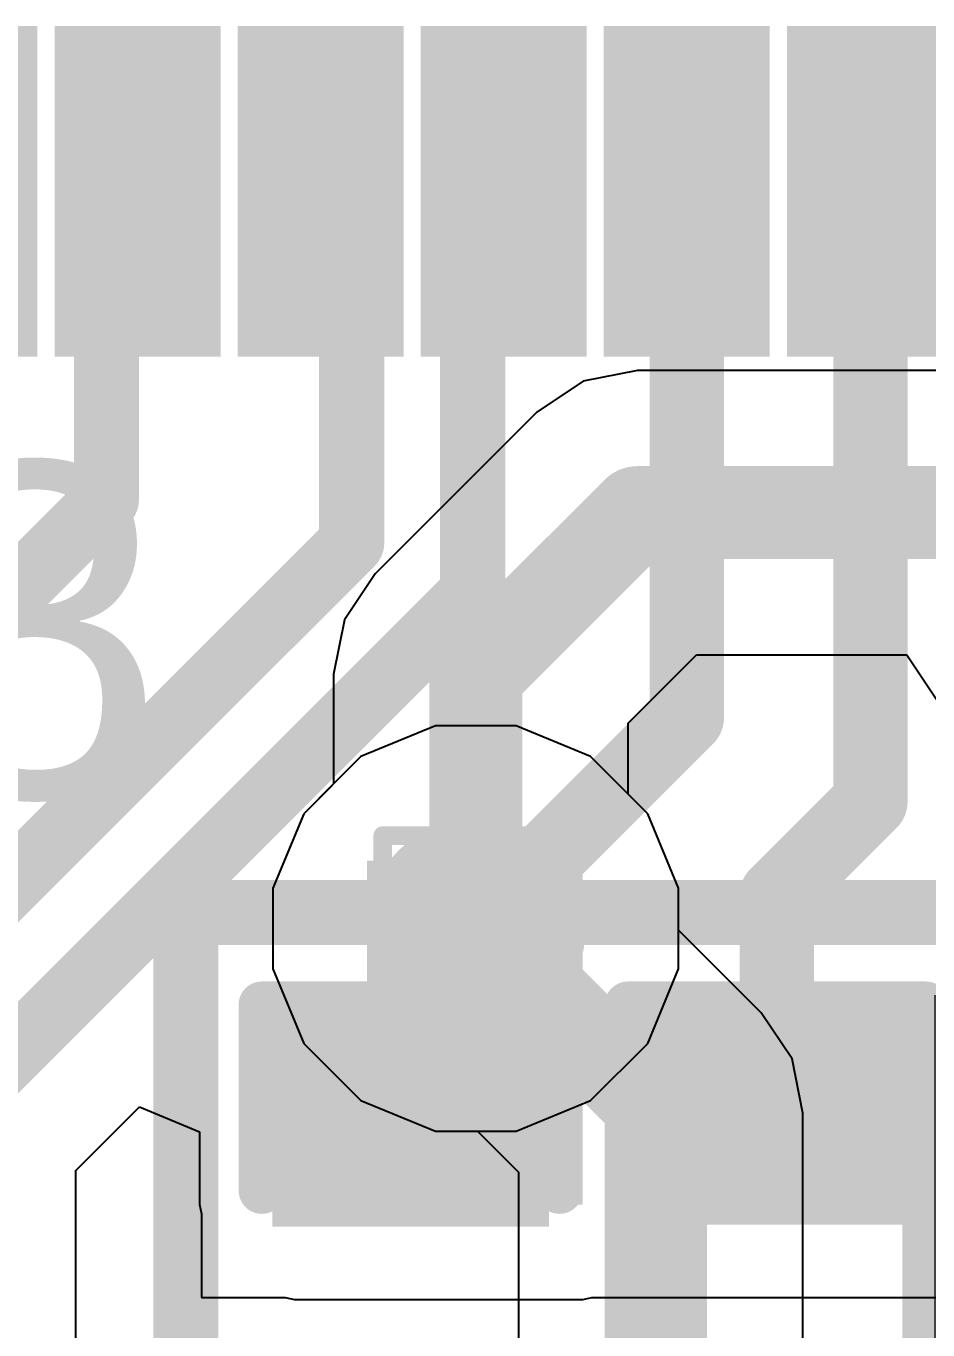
# Model space of a CAD drawing. Header units: inches. Extents: x -11 to 5379, y 0 to 5429.
# Drawn here: x 200.152 to 202.615, y 33.346 to 36.909 of the extents above; entities that cross this region are included whole.
import ezdxf

# ---------------------------------------------------------------- set-up
doc = ezdxf.new("R2010")
doc.units = ezdxf.units.IN
for name, color, linetype in [('Bottom Layer', 5, 'Continuous'), ('Drill Drawing', 1, 'Continuous'), ('GND', 16, 'Continuous'), ('PWR', 76, 'Continuous'), ('Top Layer', 1, 'Continuous'), ('Top Overlay', 2, 'Continuous'), ('Top Paste', 8, 'Continuous'), ('Top Solder', 216, 'Continuous'), ('Via Holes', 16, 'Continuous')]:
    doc.layers.add(name, color=color, linetype=linetype)
doc.styles.add('Arial', font='', dxfattribs={"height": 0.2})
doc.styles.get('Arial').set_extended_font_data('Arial')

# ---------------------------------------------------------------- blocks, each defined once
blk = doc.blocks.new('QFN_64_EP_9_9__155')
at = {"layer": 'Top Layer'}
for points in [[(-0.37499925, 4.050000789999999), (-0.37499925, 4.75000193), (-0.12499975, 4.75000193), (-0.12499975, 4.050000789999999)], [(0.12499975, 4.050000789999999), (0.12499975, 4.75000193), (0.37499925, 4.75000193), (0.37499925, 4.050000789999999)], [(0.6250012899999999, 4.050000789999999), (0.6250012899999999, 4.75000193), (0.8750007900000001, 4.75000193), (0.8750007900000001, 4.050000789999999)], [(1.12500029, 4.050000789999999), (1.12500029, 4.75000193), (1.37499979, 4.75000193), (1.37499979, 4.050000789999999)], [(1.62499929, 4.050000789999999), (1.62499929, 4.75000193), (1.87499879, 4.75000193), (1.87499879, 4.050000789999999)]]:
    blk.add_hatch(color=1, dxfattribs=at).paths.add_polyline_path(points)
at = {"layer": 'Top Paste'}
for points in [[(-0.37499925, 4.050000789999999), (-0.37499925, 4.75000193), (-0.12499975, 4.75000193), (-0.12499975, 4.050000789999999)], [(0.12499975, 4.050000789999999), (0.12499975, 4.75000193), (0.37499925, 4.75000193), (0.37499925, 4.050000789999999)], [(0.6250012899999999, 4.050000789999999), (0.6250012899999999, 4.75000193), (0.8750007900000001, 4.75000193), (0.8750007900000001, 4.050000789999999)], [(1.12500029, 4.050000789999999), (1.12500029, 4.75000193), (1.37499979, 4.75000193), (1.37499979, 4.050000789999999)], [(1.62499929, 4.050000789999999), (1.62499929, 4.75000193), (1.87499879, 4.75000193), (1.87499879, 4.050000789999999)]]:
    blk.add_hatch(color=8, dxfattribs=at).paths.add_polyline_path(points)
at = {"layer": 'Top Solder'}
for points in [[(-0.47659925, 3.94840079), (-0.47659925, 4.85160193), (-0.02339974999999996, 4.85160193), (-0.02339975000000004, 3.94840079)], [(0.02339974999999996, 3.94840079), (0.02339975000000004, 4.85160193), (0.47659925, 4.85160193), (0.47659925, 3.94840079)], [(0.5234012899999999, 3.94840079), (0.5234012899999999, 4.85160193), (0.9766007899999999, 4.85160193), (0.9766007899999999, 3.94840079)], [(1.02340029, 3.94840079), (1.02340029, 4.85160193), (1.47659979, 4.85160193), (1.47659979, 3.94840079)], [(1.52339929, 3.94840079), (1.52339929, 4.85160193), (1.97659879, 4.85160193), (1.97659879, 3.94840079)], [(2.02340083, 3.94840079), (2.02340083, 4.85160193), (2.47660033, 4.85160193), (2.47660033, 3.94840079)]]:
    blk.add_hatch(color=216, dxfattribs=at).paths.add_polyline_path(points)
blk = doc.blocks.new('R___0402_267')
at = {"layer": 'Top Layer'}
for points in [[(-0.6985, -0.3175), (-0.6985, 0.3175), (-0.2412999999999999, 0.3175), (-0.2413, -0.3175)], [(0.2412999999999999, -0.3175), (0.2413, 0.3175), (0.6985, 0.3175), (0.6985, -0.3175)]]:
    blk.add_hatch(color=1, dxfattribs=at).paths.add_polyline_path(points)
at = {"layer": 'Top Paste'}
for points in [[(-0.6985, -0.3175), (-0.6985, 0.3175), (-0.2412999999999999, 0.3175), (-0.2413, -0.3175)], [(0.2412999999999999, -0.3175), (0.2413, 0.3175), (0.6985, 0.3175), (0.6985, -0.3175)]]:
    blk.add_hatch(color=8, dxfattribs=at).paths.add_polyline_path(points)
at = {"layer": 'Top Solder'}
for points in [[(-0.75350116, -0.37250116), (-0.75350116, 0.37250116), (-0.1862988399999999, 0.37250116), (-0.18629884, -0.37250116)], [(0.1862988399999999, -0.37250116), (0.18629884, 0.37250116), (0.75350116, 0.37250116), (0.75350116, -0.37250116)]]:
    blk.add_hatch(color=216, dxfattribs=at).paths.add_polyline_path(points)
at = {"layer": 'Top Overlay'}
for points in [[(-0.7874, 0.4064, 0.127, 0.127, 0), (0.7874, 0.4064, 0.127, 0.127, 0)], [(-0.7874, 0.4064, 0.127, 0.127, 0), (-0.7874, -0.4064, 0.127, 0.127, 0)], [(0.7874, 0.4064, 0.127, 0.127, 0), (0.7874, -0.4064, 0.127, 0.127, 0)], [(-0.7874, -0.4064, 0.127, 0.127, 0), (0.7874, -0.4064, 0.127, 0.127, 0)], [(-0.8128, -0.4318, 0.0032258, 0.0032258, 0), (0.8128, -0.4318, 0.0032258, 0.0032258, 0)]]:
    blk.add_lwpolyline(points, format="xyseb", dxfattribs=at)
for points in [[(-0.8191499999999999, 0.4064, 0.0635, 0.0635, 1), (-0.7556499999999999, 0.4064, 0.0635, 0.0635, 1)], [(-0.8191499999999999, 0.4064, 0.0635, 0.0635, 1), (-0.7556499999999999, 0.4064, 0.0635, 0.0635, 1)], [(0.7556499999999999, 0.4064, 0.0635, 0.0635, 1), (0.8191499999999999, 0.4064, 0.0635, 0.0635, 1)], [(0.7556499999999999, 0.4064, 0.0635, 0.0635, 1), (0.8191499999999999, 0.4064, 0.0635, 0.0635, 1)], [(-0.8191499999999999, -0.4064, 0.0635, 0.0635, 1), (-0.7556499999999999, -0.4064, 0.0635, 0.0635, 1)], [(-0.8191499999999999, -0.4064, 0.0635, 0.0635, 1), (-0.7556499999999999, -0.4064, 0.0635, 0.0635, 1)], [(0.7556499999999999, -0.4064, 0.0635, 0.0635, 1), (0.8191499999999999, -0.4064, 0.0635, 0.0635, 1)], [(0.7556499999999999, -0.4064, 0.0635, 0.0635, 1), (0.8191499999999999, -0.4064, 0.0635, 0.0635, 1)], [(-0.81360518, -0.4318, 0.0016129, 0.0016129, 1), (-0.8119948199999999, -0.4318, 0.0016129, 0.0016129, 1)], [(0.8119948199999999, -0.4318, 0.0016129, 0.0016129, 1), (0.81360518, -0.4318, 0.0016129, 0.0016129, 1)]]:
    blk.add_lwpolyline(points, format="xyseb", close=True, dxfattribs=at)
blk = doc.blocks.new('C___0402_642')
at = {"layer": 'Top Layer'}
for points in [[(-0.6985, -0.3175), (-0.6985, 0.3174999999999999), (-0.2413000000000001, 0.3175), (-0.2412999999999999, -0.3174999999999999)], [(0.2413000000000001, -0.3175), (0.2412999999999999, 0.3174999999999999), (0.6985, 0.3175), (0.6985, -0.3174999999999999)]]:
    blk.add_hatch(color=1, dxfattribs=at).paths.add_polyline_path(points)
at = {"layer": 'Top Paste'}
for points in [[(-0.6985, -0.3175), (-0.6985, 0.3174999999999999), (-0.2413000000000001, 0.3175), (-0.2412999999999999, -0.3174999999999999)], [(0.2413000000000001, -0.3175), (0.2412999999999999, 0.3174999999999999), (0.6985, 0.3175), (0.6985, -0.3174999999999999)]]:
    blk.add_hatch(color=8, dxfattribs=at).paths.add_polyline_path(points)
at = {"layer": 'Top Solder'}
for points in [[(-0.7584998799999999, -0.3774998800000001), (-0.7584998799999999, 0.3774998799999999), (-0.1813001200000001, 0.3774998800000001), (-0.1813001199999999, -0.3774998799999999)], [(0.1813001200000001, -0.3774998800000001), (0.1813001199999999, 0.3774998799999999), (0.7584998799999999, 0.3774998800000001), (0.7584998799999999, -0.3774998799999999)]]:
    blk.add_hatch(color=216, dxfattribs=at).paths.add_polyline_path(points)
at = {"layer": 'Top Overlay'}
for points in [[(-0.2794, 0.4064, 0.127, 0.127, 0), (-0.7874, 0.4064, 0.127, 0.127, 0)], [(-0.7874, -0.4064, 0.127, 0.127, 0), (-0.7874, 0.4064, 0.127, 0.127, 0)], [(0.7874, 0.4064, 0.127, 0.127, 0), (0.2794, 0.4064, 0.127, 0.127, 0)], [(0.7874, -0.4064, 0.127, 0.127, 0), (0.7874, 0.4064, 0.127, 0.127, 0)], [(-0.2794, -0.4064, 0.127, 0.127, 0), (-0.7874, -0.4064, 0.127, 0.127, 0)], [(0.7874, -0.4064, 0.127, 0.127, 0), (0.2794, -0.4064, 0.127, 0.127, 0)]]:
    blk.add_lwpolyline(points, format="xyseb", dxfattribs=at)
for points in [[(-0.8191499999999999, 0.4064, 0.0635, 0.0635, 1), (-0.7556499999999999, 0.4064, 0.0635, 0.0635, 1)], [(-0.8191499999999999, 0.4064, 0.0635, 0.0635, 1), (-0.7556499999999999, 0.4064, 0.0635, 0.0635, 1)], [(-0.31115, 0.4064, 0.0635, 0.0635, 1), (-0.24765, 0.4064, 0.0635, 0.0635, 1)], [(0.24765, 0.4064, 0.0635, 0.0635, 1), (0.31115, 0.4064, 0.0635, 0.0635, 1)], [(0.7556499999999999, 0.4064, 0.0635, 0.0635, 1), (0.8191499999999999, 0.4064, 0.0635, 0.0635, 1)], [(0.7556499999999999, 0.4064, 0.0635, 0.0635, 1), (0.8191499999999999, 0.4064, 0.0635, 0.0635, 1)], [(-0.8191499999999999, -0.4064, 0.0635, 0.0635, 1), (-0.7556499999999999, -0.4064, 0.0635, 0.0635, 1)], [(-0.8191499999999999, -0.4064, 0.0635, 0.0635, 1), (-0.7556499999999999, -0.4064, 0.0635, 0.0635, 1)], [(-0.31115, -0.4064, 0.0635, 0.0635, 1), (-0.24765, -0.4064, 0.0635, 0.0635, 1)], [(0.24765, -0.4064, 0.0635, 0.0635, 1), (0.31115, -0.4064, 0.0635, 0.0635, 1)], [(0.7556499999999999, -0.4064, 0.0635, 0.0635, 1), (0.8191499999999999, -0.4064, 0.0635, 0.0635, 1)], [(0.7556499999999999, -0.4064, 0.0635, 0.0635, 1), (0.8191499999999999, -0.4064, 0.0635, 0.0635, 1)]]:
    blk.add_lwpolyline(points, format="xyseb", close=True, dxfattribs=at)

msp = doc.modelspace()

# ---------------------------------------------------------------- hatches: boundary and pattern name
at = {"layer": 'Bottom Layer'}
h = msp.add_hatch(color=5, dxfattribs=at)
edge = h.paths.add_edge_path()
edge.add_arc((201.38037956, 34.4426159), 0.2999994, 0, 360)
at = {"layer": 'GND'}
h = msp.add_hatch(color=16, dxfattribs=at)
edge = h.paths.add_edge_path()
edge.add_arc((201.38037956, 34.4426159), 0.2999994, 0, 360)
at = {"layer": 'PWR'}
h = msp.add_hatch(color=76, dxfattribs=at)
edge = h.paths.add_edge_path()
edge.add_arc((201.38037956, 34.4426159), 0.2999994, 0, 360)
at = {"layer": 'Top Layer'}
h = msp.add_hatch(color=1, dxfattribs=at)
edge = h.paths.add_edge_path()
edge.add_arc((201.38037956, 34.4426159), 0.2999994, 0, 360)
for points in [[(201.08321988, 33.68836544), (201.67264212, 33.68836544), (201.67264212, 34.6282772), (201.08321988, 34.6282772)], [(200.8852091, 33.68836544), (201.5202091, 33.68836544), (201.5202091, 34.14556544), (200.8852091, 34.14556544)]]:
    msp.add_hatch(color=1, dxfattribs=at).paths.add_polyline_path(points)
at = {"layer": 'Via Holes'}
h = msp.add_hatch(color=7, dxfattribs=at)
edge = h.paths.add_edge_path()
edge.add_arc((201.38037956, 34.4426159), 0.1499997, 0, 360)

# ---------------------------------------------------------------- linework, layer by layer
at = {"layer": 'Bottom Layer'}
for p, q in [((201.82207794, 35.967543), (201.67341682, 35.93797231999999)), ((203.59830502, 35.967543), (201.82207794, 35.967543)), ((201.67341682, 35.93797231999999), (201.54738964, 35.8537637)), ((201.54738964, 35.8537637), (201.1056938, 35.41206532)), ((201.1056938, 35.41206532), (201.02148518, 35.28603814)), ((201.02148518, 35.28603814), (200.9919145, 35.13737956)), ((201.79638838, 35.00401686), (201.98298694, 35.19061288)), ((201.98298694, 35.19061288), (202.55735714, 35.19061288)), ((202.55735714, 35.19061288), (202.67616056, 35.01281034)), ((200.9919145, 35.13737956), (200.9919145, 34.837624)), ((201.79638838, 34.81008024), (201.79638838, 35.00401686)), ((200.9919145, 34.837624), (200.91072086, 34.75643036)), ((201.85003826, 34.75643036), (201.79638838, 34.81008024)), ((200.91072086, 34.75643036), (200.82638016, 34.5528138)), ((201.93437896, 34.5528138), (201.85003826, 34.75643036)), ((200.82638016, 34.5528138), (200.82638016, 34.332418)), ((201.93437896, 34.43798802), (201.93437896, 34.5528138)), ((202.1598954, 34.21247158), (201.93437896, 34.43798802)), ((200.82638016, 34.332418), (200.91072086, 34.12880144)), ((202.24410402, 34.0864444), (202.1598954, 34.21247158)), ((200.91072086, 34.12880144), (201.0665651, 33.9729572)), ((202.2736747, 33.93778581999999), (202.24410402, 34.0864444)), ((201.0665651, 33.9729572), (201.27018166, 33.8886165)), ((202.2736747, 32.13061646), (202.2736747, 33.93778581999999)), ((201.27018166, 33.8886165), (201.38500744, 33.8886165)), ((201.38500744, 33.8886165), (201.49674458, 33.77687936)), ((201.49674458, 33.77687936), (201.49674458, 32.13061646))]:
    msp.add_line(p, q, dxfattribs=at)
for points in [[(201.38037956, 35.13737956, 0.254, 0.254, 0), (201.82207794, 35.57907794, 0.254, 0.254, 0)], [(201.82207794, 35.57907794, 0.254, 0.254, 0), (203.59830502, 35.57907794, 0.254, 0.254, 0)], [(201.38037956, 34.4426159, 0.254, 0.254, 0), (201.38037956, 35.13737956, 0.254, 0.254, 0)], [(201.38037956, 34.4426159, 0.254, 0.254, 0), (201.88520964, 33.93778581999999, 0.254, 0.254, 0)], [(201.88520964, 31.73560836, 0.254, 0.254, 0), (201.88520964, 33.93778581999999, 0.254, 0.254, 0)]]:
    msp.add_lwpolyline(points, format="xyseb", dxfattribs=at)
for points in [[(201.75857794, 35.57907794, 0.127, 0.127, 1), (201.88557794, 35.57907794, 0.127, 0.127, 1)], [(201.75857794, 35.57907794, 0.127, 0.127, 1), (201.88557794, 35.57907794, 0.127, 0.127, 1)], [(201.31687956, 35.13737956, 0.127, 0.127, 1), (201.44387956, 35.13737956, 0.127, 0.127, 1)], [(201.31687956, 35.13737956, 0.127, 0.127, 1), (201.44387956, 35.13737956, 0.127, 0.127, 1)], [(201.31687956, 34.4426159, 0.127, 0.127, 1), (201.44387956, 34.4426159, 0.127, 0.127, 1)], [(201.31687956, 34.4426159, 0.127, 0.127, 1), (201.44387956, 34.4426159, 0.127, 0.127, 1)], [(201.82170964, 33.93778581999999, 0.127, 0.127, 1), (201.94870964, 33.93778581999999, 0.127, 0.127, 1)], [(201.82170964, 33.93778581999999, 0.127, 0.127, 1), (201.94870964, 33.93778581999999, 0.127, 0.127, 1)]]:
    msp.add_lwpolyline(points, format="xyseb", close=True, dxfattribs=at)
at = {"layer": 'Drill Drawing'}
for points in [[(201.12637956, 34.5696159, 0.0508, 0.0508, 0), (201.12637956, 34.6966159, 0.0508, 0.0508, 0)], [(201.12637956, 34.6966159, 0.0508, 0.0508, 0), (201.25337956, 34.6966159, 0.0508, 0.0508, 0)], [(201.25337956, 34.6966159, 0.0508, 0.0508, 0), (201.38037956, 34.5696159, 0.0508, 0.0508, 0)], [(201.38037956, 34.5696159, 0.0508, 0.0508, 0), (201.50737956, 34.6966159, 0.0508, 0.0508, 0)], [(201.50737956, 34.6966159, 0.0508, 0.0508, 0), (201.63437956, 34.6966159, 0.0508, 0.0508, 0)], [(201.63437956, 34.5696159, 0.0508, 0.0508, 0), (201.63437956, 34.6966159, 0.0508, 0.0508, 0)], [(201.12637956, 34.5696159, 0.0508, 0.0508, 0), (201.25337956, 34.4426159, 0.0508, 0.0508, 0)], [(201.50737956, 34.4426159, 0.0508, 0.0508, 0), (201.63437956, 34.5696159, 0.0508, 0.0508, 0)], [(201.12637956, 34.3156159, 0.0508, 0.0508, 0), (201.25337956, 34.4426159, 0.0508, 0.0508, 0)], [(201.50737956, 34.4426159, 0.0508, 0.0508, 0), (201.63437956, 34.3156159, 0.0508, 0.0508, 0)], [(201.12637956, 34.18861589999999, 0.0508, 0.0508, 0), (201.12637956, 34.3156159, 0.0508, 0.0508, 0)], [(201.25337956, 34.18861589999999, 0.0508, 0.0508, 0), (201.38037956, 34.3156159, 0.0508, 0.0508, 0)], [(201.38037956, 34.3156159, 0.0508, 0.0508, 0), (201.50737956, 34.18861589999999, 0.0508, 0.0508, 0)], [(201.63437956, 34.18861589999999, 0.0508, 0.0508, 0), (201.63437956, 34.3156159, 0.0508, 0.0508, 0)], [(201.12637956, 34.18861589999999, 0.0508, 0.0508, 0), (201.25337956, 34.18861589999999, 0.0508, 0.0508, 0)], [(201.50737956, 34.18861589999999, 0.0508, 0.0508, 0), (201.63437956, 34.18861589999999, 0.0508, 0.0508, 0)]]:
    msp.add_lwpolyline(points, format="xyseb", dxfattribs=at)
for points in [[(201.11367956, 34.6966159, 0.0254, 0.0254, 1), (201.13907956, 34.6966159, 0.0254, 0.0254, 1)], [(201.11367956, 34.6966159, 0.0254, 0.0254, 1), (201.13907956, 34.6966159, 0.0254, 0.0254, 1)], [(201.24067956, 34.6966159, 0.0254, 0.0254, 1), (201.26607956, 34.6966159, 0.0254, 0.0254, 1)], [(201.24067956, 34.6966159, 0.0254, 0.0254, 1), (201.26607956, 34.6966159, 0.0254, 0.0254, 1)], [(201.49467956, 34.6966159, 0.0254, 0.0254, 1), (201.52007956, 34.6966159, 0.0254, 0.0254, 1)], [(201.49467956, 34.6966159, 0.0254, 0.0254, 1), (201.52007956, 34.6966159, 0.0254, 0.0254, 1)], [(201.62167956, 34.6966159, 0.0254, 0.0254, 1), (201.64707956, 34.6966159, 0.0254, 0.0254, 1)], [(201.62167956, 34.6966159, 0.0254, 0.0254, 1), (201.64707956, 34.6966159, 0.0254, 0.0254, 1)], [(201.11367956, 34.5696159, 0.0254, 0.0254, 1), (201.13907956, 34.5696159, 0.0254, 0.0254, 1)], [(201.11367956, 34.5696159, 0.0254, 0.0254, 1), (201.13907956, 34.5696159, 0.0254, 0.0254, 1)], [(201.36767956, 34.5696159, 0.0254, 0.0254, 1), (201.39307956, 34.5696159, 0.0254, 0.0254, 1)], [(201.36767956, 34.5696159, 0.0254, 0.0254, 1), (201.39307956, 34.5696159, 0.0254, 0.0254, 1)], [(201.62167956, 34.5696159, 0.0254, 0.0254, 1), (201.64707956, 34.5696159, 0.0254, 0.0254, 1)], [(201.62167956, 34.5696159, 0.0254, 0.0254, 1), (201.64707956, 34.5696159, 0.0254, 0.0254, 1)], [(201.24067956, 34.4426159, 0.0254, 0.0254, 1), (201.26607956, 34.4426159, 0.0254, 0.0254, 1)], [(201.24067956, 34.4426159, 0.0254, 0.0254, 1), (201.26607956, 34.4426159, 0.0254, 0.0254, 1)], [(201.49467956, 34.4426159, 0.0254, 0.0254, 1), (201.52007956, 34.4426159, 0.0254, 0.0254, 1)], [(201.49467956, 34.4426159, 0.0254, 0.0254, 1), (201.52007956, 34.4426159, 0.0254, 0.0254, 1)], [(201.11367956, 34.3156159, 0.0254, 0.0254, 1), (201.13907956, 34.3156159, 0.0254, 0.0254, 1)], [(201.11367956, 34.3156159, 0.0254, 0.0254, 1), (201.13907956, 34.3156159, 0.0254, 0.0254, 1)], [(201.36767956, 34.3156159, 0.0254, 0.0254, 1), (201.39307956, 34.3156159, 0.0254, 0.0254, 1)], [(201.36767956, 34.3156159, 0.0254, 0.0254, 1), (201.39307956, 34.3156159, 0.0254, 0.0254, 1)], [(201.62167956, 34.3156159, 0.0254, 0.0254, 1), (201.64707956, 34.3156159, 0.0254, 0.0254, 1)], [(201.62167956, 34.3156159, 0.0254, 0.0254, 1), (201.64707956, 34.3156159, 0.0254, 0.0254, 1)], [(201.11367956, 34.18861589999999, 0.0254, 0.0254, 1), (201.13907956, 34.18861589999999, 0.0254, 0.0254, 1)], [(201.11367956, 34.18861589999999, 0.0254, 0.0254, 1), (201.13907956, 34.18861589999999, 0.0254, 0.0254, 1)], [(201.24067956, 34.18861589999999, 0.0254, 0.0254, 1), (201.26607956, 34.18861589999999, 0.0254, 0.0254, 1)], [(201.24067956, 34.18861589999999, 0.0254, 0.0254, 1), (201.26607956, 34.18861589999999, 0.0254, 0.0254, 1)], [(201.49467956, 34.18861589999999, 0.0254, 0.0254, 1), (201.52007956, 34.18861589999999, 0.0254, 0.0254, 1)], [(201.49467956, 34.18861589999999, 0.0254, 0.0254, 1), (201.52007956, 34.18861589999999, 0.0254, 0.0254, 1)], [(201.62167956, 34.18861589999999, 0.0254, 0.0254, 1), (201.64707956, 34.18861589999999, 0.0254, 0.0254, 1)], [(201.62167956, 34.18861589999999, 0.0254, 0.0254, 1), (201.64707956, 34.18861589999999, 0.0254, 0.0254, 1)]]:
    msp.add_lwpolyline(points, format="xyseb", close=True, dxfattribs=at)
at = {"layer": 'GND'}
for p, q in [((201.27018166, 34.99661529999999), (201.0665651, 34.9122746)), ((201.49057746, 34.99661529999999), (201.27018166, 34.99661529999999)), ((201.69419402, 34.9122746), (201.49057746, 34.99661529999999)), ((201.0665651, 34.9122746), (200.91072086, 34.75643036)), ((201.85003826, 34.75643036), (201.69419402, 34.9122746)), ((200.91072086, 34.75643036), (200.82638016, 34.5528138)), ((201.93437896, 34.5528138), (201.85003826, 34.75643036)), ((200.82638016, 34.5528138), (200.82638016, 34.332418)), ((201.93437896, 34.332418), (201.93437896, 34.5528138)), ((200.82638016, 34.332418), (200.91072086, 34.12880144)), ((201.85003826, 34.12880144), (201.93437896, 34.332418)), ((200.91072086, 34.12880144), (201.0665651, 33.9729572)), ((201.69419402, 33.9729572), (201.85003826, 34.12880144)), ((201.0665651, 33.9729572), (201.27018166, 33.8886165)), ((201.49057746, 33.8886165), (201.69419402, 33.9729572)), ((201.27018166, 33.8886165), (201.49057746, 33.8886165))]:
    msp.add_line(p, q, dxfattribs=at)
at = {"layer": 'PWR'}
for p, q in [((201.27018166, 34.99661529999999), (201.0665651, 34.9122746)), ((201.49057746, 34.99661529999999), (201.27018166, 34.99661529999999)), ((201.69419402, 34.9122746), (201.49057746, 34.99661529999999)), ((201.0665651, 34.9122746), (200.91072086, 34.75643036)), ((201.85003826, 34.75643036), (201.69419402, 34.9122746)), ((200.91072086, 34.75643036), (200.82638016, 34.5528138)), ((201.93437896, 34.5528138), (201.85003826, 34.75643036)), ((200.82638016, 34.5528138), (200.82638016, 34.332418)), ((201.93437896, 34.332418), (201.93437896, 34.5528138)), ((200.82638016, 34.332418), (200.91072086, 34.12880144)), ((201.85003826, 34.12880144), (201.93437896, 34.332418)), ((200.91072086, 34.12880144), (201.0665651, 33.9729572)), ((201.69419402, 33.9729572), (201.85003826, 34.12880144)), ((201.0665651, 33.9729572), (201.27018166, 33.8886165)), ((201.49057746, 33.8886165), (201.69419402, 33.9729572)), ((201.27018166, 33.8886165), (201.49057746, 33.8886165))]:
    msp.add_line(p, q, dxfattribs=at)
at = {"layer": 'Top Layer'}
for p, q in [((200.28861898, 33.78172314), (200.46196636, 33.95507052)), ((200.46196636, 33.95507052), (200.62623324, 33.887029)), ((200.62623324, 33.887029), (200.62623324, 33.68836544)), ((200.28861898, 30.236033), (200.28861898, 33.78172314)), ((200.62623324, 33.68836544), (200.6312091, 33.66334898)), ((200.6312091, 33.66334898), (200.6312091, 33.43436544)), ((200.6312091, 33.43436544), (200.86019264, 33.43436544)), ((200.86019264, 33.43436544), (200.8852091, 33.42938958)), ((200.8852091, 33.42938958), (201.67264212, 33.42938958)), ((201.67264212, 33.42938958), (201.69765858, 33.43436544)), ((201.69765858, 33.43436544), (203.70775362, 33.43436544))]:
    msp.add_line(p, q, dxfattribs=at)
for points in [[(201.95671064, 35.01894698, 0.2032, 0.2032, 0), (201.95671064, 36.45696544, 0.2032, 0.2032, 0)], [(202.45670964, 36.45696544, 0.2032, 0.2032, 0), (202.45813204, 36.45554303999999, 0.2032, 0.2032, 0)], [(202.45813204, 34.78945289999999, 0.2032, 0.2032, 0), (202.45813204, 36.45554303999999, 0.2032, 0.2032, 0)], [(200.4567111, 36.23196462, 0.1778, 0.1778, 0), (200.4567111, 36.45696544, 0.1778, 0.1778, 0)], [(200.9567101, 36.23196462, 0.1778, 0.1778, 0), (200.9567101, 36.45696544, 0.1778, 0.1778, 0)], [(201.4567091, 36.23196462, 0.1778, 0.1778, 0), (201.4567091, 36.45696544, 0.1778, 0.1778, 0)], [(200.37180906, 36.14706258, 0.1778, 0.1778, 0), (200.4567111, 36.23196462, 0.1778, 0.1778, 0)], [(200.9567101, 36.23196462, 0.1778, 0.1778, 0), (201.0416096, 36.14706511999999, 0.1778, 0.1778, 0)], [(201.3718096, 36.14706511999999, 0.1778, 0.1778, 0), (201.4567091, 36.23196462, 0.1778, 0.1778, 0)], [(200.37180906, 35.6147243, 0.1778, 0.1778, 0), (200.37180906, 36.14706258, 0.1778, 0.1778, 0)], [(201.0416096, 35.49612154, 0.1778, 0.1778, 0), (201.0416096, 36.14706511999999, 0.1778, 0.1778, 0)], [(201.3718096, 35.35935016, 0.1778, 0.1778, 0), (201.3718096, 36.14706511999999, 0.1778, 0.1778, 0)], [(198.49699188, 33.73990712, 0.1778, 0.1778, 0), (200.37180906, 35.6147243, 0.1778, 0.1778, 0)], [(199.80223184, 34.25674377999999, 0.1778, 0.1778, 0), (201.0416096, 35.49612154, 0.1778, 0.1778, 0)], [(199.93900322, 33.92654378, 0.1778, 0.1778, 0), (201.3718096, 35.35935016, 0.1778, 0.1778, 0)], [(201.57104212, 34.63327846, 0.2032, 0.2032, 0), (201.95671064, 35.01894698, 0.2032, 0.2032, 0)], [(202.20270964, 34.5340305, 0.2032, 0.2032, 0), (202.45813204, 34.78945289999999, 0.2032, 0.2032, 0)], [(201.57104212, 34.52667974, 0.2032, 0.2032, 0), (201.57104212, 34.63327846, 0.2032, 0.2032, 0)], [(202.20270964, 33.91696544, 0.2032, 0.2032, 0), (202.20270964, 34.5340305, 0.2032, 0.2032, 0)], [(201.38037956, 34.4426159, 0.2032, 0.2032, 0), (201.44784958, 34.51008591999999, 0.2032, 0.2032, 0)], [(201.44784958, 34.51008591999999, 0.2032, 0.2032, 0), (201.5544483, 34.51008591999999, 0.2032, 0.2032, 0)], [(201.5544483, 34.51008591999999, 0.2032, 0.2032, 0), (201.57104212, 34.52667974, 0.2032, 0.2032, 0)]]:
    msp.add_lwpolyline(points, format="xyseb", dxfattribs=at)
for points in [[(201.90591064, 36.45696544, 0.1016, 0.1016, 1), (202.00751064, 36.45696544, 0.1016, 0.1016, 1)], [(202.40590964, 36.45696544, 0.1016, 0.1016, 1), (202.50750964, 36.45696544, 0.1016, 0.1016, 1)], [(202.40733204, 36.45554303999999, 0.1016, 0.1016, 1), (202.50893204, 36.45554303999999, 0.1016, 0.1016, 1)], [(202.40733204, 36.45554303999999, 0.1016, 0.1016, 1), (202.50893204, 36.45554303999999, 0.1016, 0.1016, 1)], [(200.4122611, 36.45696544, 0.08889999999999999, 0.08889999999999999, 1), (200.5011611, 36.45696544, 0.08889999999999999, 0.08889999999999999, 1)], [(200.9122601, 36.45696544, 0.08889999999999999, 0.08889999999999999, 1), (201.0011601, 36.45696544, 0.08889999999999999, 0.08889999999999999, 1)], [(201.4122591, 36.45696544, 0.08889999999999999, 0.08889999999999999, 1), (201.5011591, 36.45696544, 0.08889999999999999, 0.08889999999999999, 1)], [(200.4122611, 36.23196462, 0.08889999999999999, 0.08889999999999999, 1), (200.5011611, 36.23196462, 0.08889999999999999, 0.08889999999999999, 1)], [(200.4122611, 36.23196462, 0.08889999999999999, 0.08889999999999999, 1), (200.5011611, 36.23196462, 0.08889999999999999, 0.08889999999999999, 1)], [(200.9122601, 36.23196462, 0.08889999999999999, 0.08889999999999999, 1), (201.0011601, 36.23196462, 0.08889999999999999, 0.08889999999999999, 1)], [(200.9122601, 36.23196462, 0.08889999999999999, 0.08889999999999999, 1), (201.0011601, 36.23196462, 0.08889999999999999, 0.08889999999999999, 1)], [(201.4122591, 36.23196462, 0.08889999999999999, 0.08889999999999999, 1), (201.5011591, 36.23196462, 0.08889999999999999, 0.08889999999999999, 1)], [(201.4122591, 36.23196462, 0.08889999999999999, 0.08889999999999999, 1), (201.5011591, 36.23196462, 0.08889999999999999, 0.08889999999999999, 1)], [(200.32735906, 36.14706258, 0.08889999999999999, 0.08889999999999999, 1), (200.41625906, 36.14706258, 0.08889999999999999, 0.08889999999999999, 1)], [(200.32735906, 36.14706258, 0.08889999999999999, 0.08889999999999999, 1), (200.41625906, 36.14706258, 0.08889999999999999, 0.08889999999999999, 1)], [(200.9971596, 36.14706511999999, 0.08889999999999999, 0.08889999999999999, 1), (201.0860596, 36.14706511999999, 0.08889999999999999, 0.08889999999999999, 1)], [(200.9971596, 36.14706511999999, 0.08889999999999999, 0.08889999999999999, 1), (201.0860596, 36.14706511999999, 0.08889999999999999, 0.08889999999999999, 1)], [(201.3273596, 36.14706511999999, 0.08889999999999999, 0.08889999999999999, 1), (201.4162596, 36.14706511999999, 0.08889999999999999, 0.08889999999999999, 1)], [(201.3273596, 36.14706511999999, 0.08889999999999999, 0.08889999999999999, 1), (201.4162596, 36.14706511999999, 0.08889999999999999, 0.08889999999999999, 1)], [(200.32735906, 35.6147243, 0.08889999999999999, 0.08889999999999999, 1), (200.41625906, 35.6147243, 0.08889999999999999, 0.08889999999999999, 1)], [(200.32735906, 35.6147243, 0.08889999999999999, 0.08889999999999999, 1), (200.41625906, 35.6147243, 0.08889999999999999, 0.08889999999999999, 1)], [(200.9971596, 35.49612154, 0.08889999999999999, 0.08889999999999999, 1), (201.0860596, 35.49612154, 0.08889999999999999, 0.08889999999999999, 1)], [(200.9971596, 35.49612154, 0.08889999999999999, 0.08889999999999999, 1), (201.0860596, 35.49612154, 0.08889999999999999, 0.08889999999999999, 1)], [(201.3273596, 35.35935016, 0.08889999999999999, 0.08889999999999999, 1), (201.4162596, 35.35935016, 0.08889999999999999, 0.08889999999999999, 1)], [(201.3273596, 35.35935016, 0.08889999999999999, 0.08889999999999999, 1), (201.4162596, 35.35935016, 0.08889999999999999, 0.08889999999999999, 1)], [(201.90591064, 35.01894698, 0.1016, 0.1016, 1), (202.00751064, 35.01894698, 0.1016, 0.1016, 1)], [(201.90591064, 35.01894698, 0.1016, 0.1016, 1), (202.00751064, 35.01894698, 0.1016, 0.1016, 1)], [(202.40733204, 34.78945289999999, 0.1016, 0.1016, 1), (202.50893204, 34.78945289999999, 0.1016, 0.1016, 1)], [(202.40733204, 34.78945289999999, 0.1016, 0.1016, 1), (202.50893204, 34.78945289999999, 0.1016, 0.1016, 1)], [(201.52024212, 34.63327846, 0.1016, 0.1016, 1), (201.62184212, 34.63327846, 0.1016, 0.1016, 1)], [(201.52024212, 34.63327846, 0.1016, 0.1016, 1), (201.62184212, 34.63327846, 0.1016, 0.1016, 1)], [(202.15190964, 34.5340305, 0.1016, 0.1016, 1), (202.25350964, 34.5340305, 0.1016, 0.1016, 1)], [(202.15190964, 34.5340305, 0.1016, 0.1016, 1), (202.25350964, 34.5340305, 0.1016, 0.1016, 1)], [(201.39704958, 34.51008591999999, 0.1016, 0.1016, 1), (201.49864958, 34.51008591999999, 0.1016, 0.1016, 1)], [(201.39704958, 34.51008591999999, 0.1016, 0.1016, 1), (201.49864958, 34.51008591999999, 0.1016, 0.1016, 1)], [(201.5036483, 34.51008591999999, 0.1016, 0.1016, 1), (201.6052483, 34.51008591999999, 0.1016, 0.1016, 1)], [(201.5036483, 34.51008591999999, 0.1016, 0.1016, 1), (201.6052483, 34.51008591999999, 0.1016, 0.1016, 1)], [(201.52024212, 34.52667974, 0.1016, 0.1016, 1), (201.62184212, 34.52667974, 0.1016, 0.1016, 1)], [(201.52024212, 34.52667974, 0.1016, 0.1016, 1), (201.62184212, 34.52667974, 0.1016, 0.1016, 1)], [(201.32957956, 34.4426159, 0.1016, 0.1016, 1), (201.43117956, 34.4426159, 0.1016, 0.1016, 1)], [(202.15190964, 33.91696544, 0.1016, 0.1016, 1), (202.25350964, 33.91696544, 0.1016, 0.1016, 1)]]:
    msp.add_lwpolyline(points, format="xyseb", close=True, dxfattribs=at)
at = {"layer": 'Top Overlay'}
for points in [[(200.58859044, 34.48661378, 0.1778, 0.1778, 0), (204.94672244, 34.48661378, 0.1778, 0.1778, 0)], [(200.58859044, 32.3618225, 0.1778, 0.1778, 0), (200.58859044, 34.48661378, 0.1778, 0.1778, 0)]]:
    msp.add_lwpolyline(points, format="xyseb", dxfattribs=at)
msp.add_lwpolyline([(200.54414044, 34.48661378, 0.08889999999999999, 0.08889999999999999, 1), (200.63304044, 34.48661378, 0.08889999999999999, 0.08889999999999999, 1)], format="xyseb", close=True, dxfattribs=at)
msp.add_lwpolyline([(200.54414044, 34.48661378, 0.08889999999999999, 0.08889999999999999, 1), (200.63304044, 34.48661378, 0.08889999999999999, 0.08889999999999999, 1)], format="xyseb", close=True, dxfattribs=at)

# ---------------------------------------------------------------- block references
for name, p, rotation in [('QFN_64_EP_9_9__155', (202.20671014, 40.8569668), 180), ('C___0402_642', (201.2027091, 33.44706544), 270), ('R___0402_267', (202.20270964, 33.44706544), 90)]:
    msp.add_blockref(name, p, dxfattribs=dict(rotation=rotation))

# ---------------------------------------------------------------- texts
at = {"layer": 'Top Overlay', "style": 'Arial'}
msp.add_text('U18', height=0.9143999999999999, dxfattribs=at).set_placement((198.18937248, 34.80160426))

doc.saveas('drawing.dxf')
